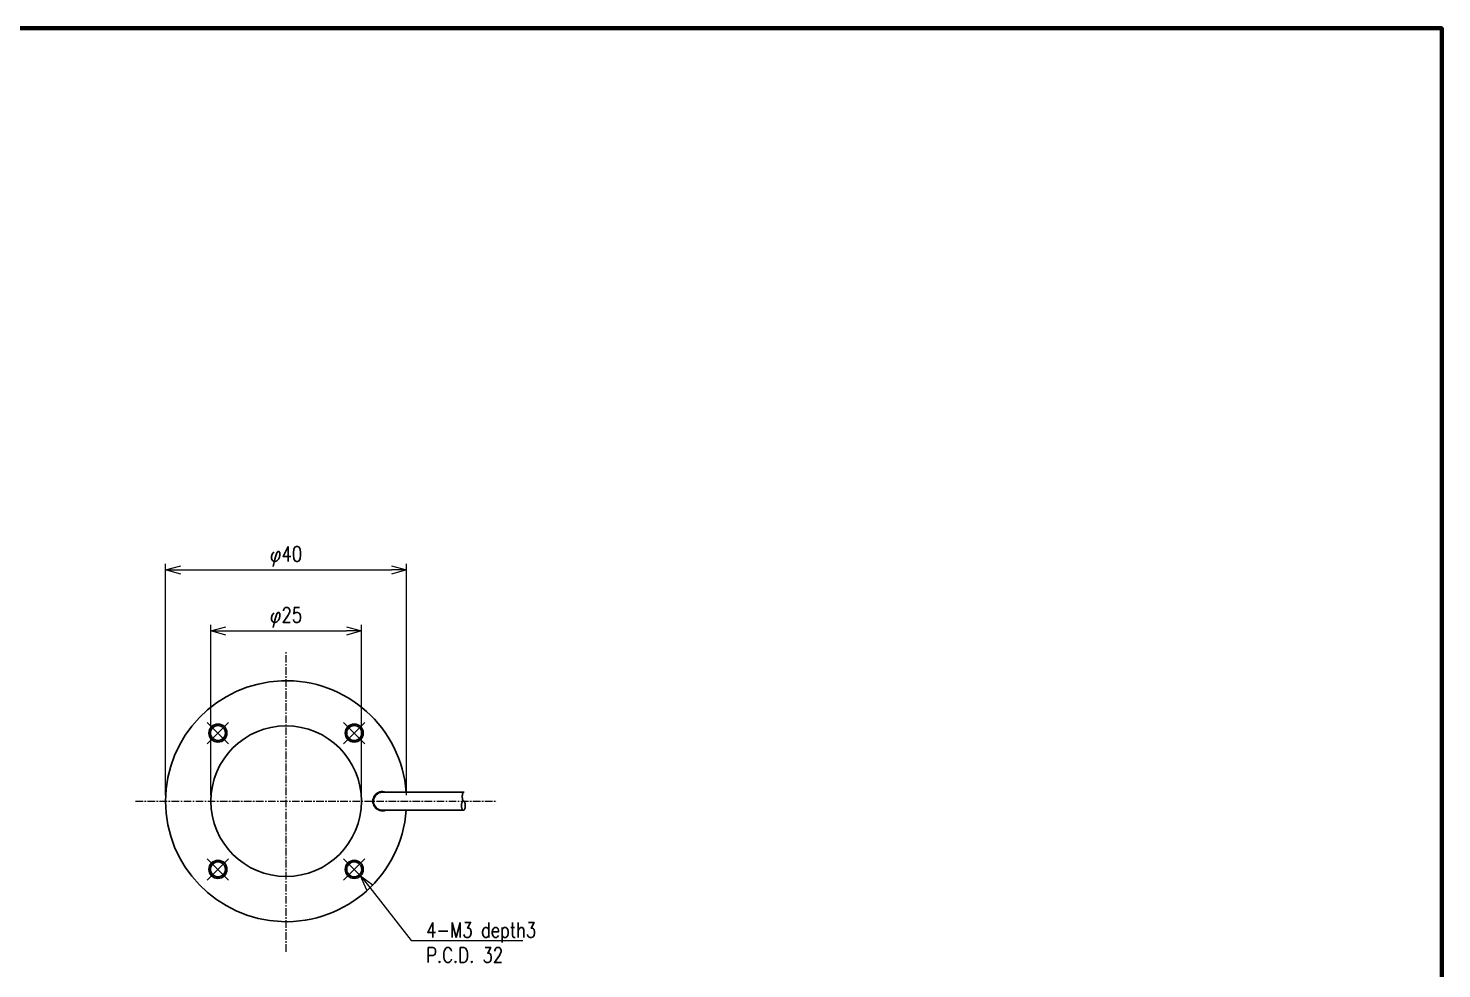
# Model space of a CAD drawing. Header units: millimetres. Extents: x 4 to 387, y 0 to 281.
# Drawn here: x 152.4 to 387, y 124.9 to 281 of the extents above; entities that cross this region are included whole.
import ezdxf
from ezdxf import colors
from ezdxf.entities.mleader import LeaderData, LeaderLine
from ezdxf.math import Vec2, Vec3

# ---------------------------------------------------------------- set-up
doc = ezdxf.new("R2010")
doc.units = ezdxf.units.MM
doc.linetypes.add('CENTER', pattern=[2, 1.25, -0.25, 0.25, -0.25])
doc.layers.get('0').update_dxf_attribs({"lineweight": 30})
doc.layers.get('Defpoints').update_dxf_attribs({"lineweight": 9})
for name, color, linetype, lineweight in [('2KD_寸法１', 7, 'Continuous', 15), ('2KD_寸法１ @ 1', 7, 'Continuous', 15), ('AUX', 7, 'Continuous', 40)]:
    doc.layers.add(name, color=color, linetype=linetype, lineweight=lineweight)
doc.styles.get("Standard").update_dxf_attribs({"font": 'simplex.shx', "width": 0.8, "bigfont": 'extfont.shx'})
doc.dimstyles.new('KD-STD', dxfattribs={"dimscale": 0, "dimtxt": 2.5, "dimasz": 2.5, "dimexe": 1, "dimexo": 1, "dimgap": 1, "dimtad": 1, "dimdsep": 46, "dimtxsty": 'Standard', "dimblk": 'OPEN30', "dimcen": 0, "dimadec": 0, "dimazin": 0, "dimtfac": 1, "dimtmove": 0, "dimatfit": 3, "dimldrblk": 'OPEN30', "dimfxl": 1, "dimtfill": 1, "dimtolj": 1, "dimtzin": 0, "dimlwd": 15, "dimlwe": 15, "dimarcsym": 0})

# ---------------------------------------------------------------- blocks, each defined once
blk = doc.blocks.new('_Open30')
at = {"lineweight": -2}
for p, q in [((-1, 0.26794919), (0, 0)), ((0, 0), (-1, -0.26794919)), ((0, 0), (-1, 0))]:
    blk.add_line(p, q, dxfattribs=at)
blk = doc.blocks.new('*D47')
at = {"layer": '2KD_寸法１', "color": 0, "lineweight": 15}
for p, q in [((182.662947067444, 153.6955583526644), (182.662947067444, 181.9529379504566)), ((185.162947067444, 180.9529379504566), (205.162947067444, 180.9529379504566)), ((207.662947067444, 153.6955583526644), (207.662947067444, 181.9529379504566))]:
    blk.add_line(p, q, dxfattribs=at)
at = {"layer": 'Defpoints', "color": 0}
for p in [(207.662947067444, 180.9529379504566), (182.662947067444, 152.6955583526644), (207.662947067444, 152.6955583526644)]:
    blk.add_point(p, dxfattribs=at)
at = {"layer": '2KD_寸法１', "color": 0, "lineweight": 15, "xscale": 2.5, "yscale": 2.5, "zscale": 2.5, "rotation": 180}
blk.add_blockref('_Open30', (182.662947067444, 180.9529379504566), dxfattribs=at)
at = {"layer": '2KD_寸法１', "color": 0, "lineweight": 15, "xscale": 2.5, "yscale": 2.5, "zscale": 2.5}
blk.add_blockref('_Open30', (207.662947067444, 180.9529379504566), dxfattribs=at)
at = {"layer": '2KD_寸法１', "color": 0, "insert": (195.162947067444, 183.2029379504566), "char_height": 2.5, "attachment_point": 5, "bg_fill": 3, "box_fill_scale": 1.1, "bg_fill_color": 9, "bg_fill_true_color": 13158600, "bg_fill_transparency": 4391398}
blk.add_mtext('\\A1;φ25', dxfattribs=at)
blk = doc.blocks.new('*D48')
at = {"layer": '2KD_寸法１', "color": 0, "lineweight": 15}
for p, q in [((175.162947067444, 153.6955583526644), (175.162947067444, 192.0770645538892)), ((177.662947067444, 191.0770645538892), (212.662947067444, 191.0770645538892)), ((215.162947067444, 153.6955583526647), (215.162947067444, 192.0770645538892))]:
    blk.add_line(p, q, dxfattribs=at)
at = {"layer": 'Defpoints', "color": 0}
for p in [(215.162947067444, 191.0770645538892), (175.162947067444, 152.6955583526644), (215.162947067444, 152.6955583526647)]:
    blk.add_point(p, dxfattribs=at)
at = {"layer": '2KD_寸法１', "color": 0, "lineweight": 15, "xscale": 2.5, "yscale": 2.5, "zscale": 2.5, "rotation": 180}
blk.add_blockref('_Open30', (175.162947067444, 191.0770645538892), dxfattribs=at)
at = {"layer": '2KD_寸法１', "color": 0, "lineweight": 15, "xscale": 2.5, "yscale": 2.5, "zscale": 2.5}
blk.add_blockref('_Open30', (215.162947067444, 191.0770645538892), dxfattribs=at)
at = {"layer": '2KD_寸法１', "color": 0, "insert": (195.162947067444, 193.3270645538892), "char_height": 2.5, "attachment_point": 5, "bg_fill": 3, "box_fill_scale": 1.1, "bg_fill_color": 9, "bg_fill_true_color": 13158600, "bg_fill_transparency": 4391418}
blk.add_mtext('\\A1;φ40', dxfattribs=at)
blk = doc.blocks.new('A$C75633F38')
at = {"ltscale": 0.1}
for p, q in [((-13.08147545195112, 9.545941546018412), (-9.545941546018351, 13.08147545195118)), ((-13.08147545195112, 13.08147545195112), (-9.545941546018351, 9.545941546018412)), ((9.545941546018412, 13.08147545195101), (13.08147545195112, 9.545941546018241)), ((13.08147545195118, 13.08147545195095), (9.545941546018412, 9.545941546018241)), ((-9.545941546018241, -13.08147545195106), (-13.08147545195095, -9.545941546018351)), ((-13.08147545195101, -13.08147545195106), (-9.545941546018241, -9.545941546018351)), ((13.08147545195123, -9.545941546018351), (9.545941546018465, -13.08147545195112)), ((13.08147545195123, -13.08147545195106), (9.545941546018465, -9.545941546018351))]:
    blk.add_line(p, q, dxfattribs=at)
for p, q in [((29.54367067517774, 1.5), (16, 1.5)), ((29.54367067517774, -1.5), (16, -1.5))]:
    blk.add_line(p, q)
for points in [[(29.49367067518199, -1.5), (29.45877067517597, -1.497200012207031), (29.42417067517698, -1.488600015640258), (29.39017067517733, -1.474499940872189), (29.35687067518183, -1.454800009727478), (29.3246706751803, -1.429700016975399), (29.29367067517762, -1.399500012397765), (29.26427067517824, -1.364400029182375), (29.23657067517951, -1.32449996471405), (29.21087067518124, -1.280300021171569), (29.18727067518074, -1.23210000991821), (29.16597067518046, -1.180099964141787), (29.14727067517981, -1.125), (29.13117067517914, -1.066900014877262), (29.11777067517579, -1.006500005722045), (29.107270675179, -0.944100022315979), (29.09977067517934, -0.8803000450133707), (29.09517067517914, -0.8154000043869019), (29.09367067518047, -0.75), (29.09517067517914, -0.6845999956130981), (29.09977067517934, -0.6196999549865723), (29.107270675179, -0.555899977684021), (29.11777067517579, -0.4934999942778975), (29.13117067517914, -0.4330999851226808), (29.14727067517981, -0.375), (29.16597067518046, -0.3199000358581543), (29.18727067518074, -0.2678999900817871), (29.21087067518124, -0.2196999788283733), (29.23657067517951, -0.1755000352858929), (29.26427067517824, -0.1355999708175659), (29.29367067517762, -0.100499987602177), (29.3246706751803, -0.0702999830245972), (29.35687067518183, -0.045199990272522), (29.39017067517733, -0.0255000591277508), (29.42417067517698, -0.0113999843596844), (29.45877067517597, -0.0027999877929688), (29.49367067518199, 0)], [(29.49367067518199, 0), (29.45027067517975, 0.0113999843597412), (29.408170675181, 0.045199990272522), (29.36867067518193, 0.1004999876022339), (29.33297067518174, 0.1754000186920166), (29.30217067518129, 0.2678999900817871), (29.27717067517983, 0.375), (29.25877067517895, 0.4934999942779541), (29.24747067518064, 0.6196999549866291), (29.24367067518199, 0.75), (29.24747067518064, 0.8802000284194946), (29.25877067517895, 1.00650000572193), (29.27717067517983, 1.125), (29.30217067518129, 1.23210000991821), (29.33297067518174, 1.324499964714106), (29.36867067518193, 1.399500012397822), (29.408170675181, 1.454699993133429), (29.45027067517975, 1.488600015640258), (29.49367067518199, 1.5)], [(29.49367067518199, 0), (29.53707067517701, -0.0113999843596844), (29.57917067517582, -0.0453000068665688), (29.61867067518193, -0.100499987602177), (29.65437067518247, -0.1755000352858929), (29.68517067517565, -0.2678999900817871), (29.71017067517698, -0.375), (29.72857067517793, -0.4934999942778975), (29.73987067517612, -0.6197999715805054), (29.74367067518199, -0.75), (29.73987067517612, -0.8803000450133707), (29.72857067517793, -1.006500005722045), (29.71017067517698, -1.125), (29.68517067517565, -1.23210000991821), (29.65437067518247, -1.32459998130798), (29.61867067518193, -1.399500012397765), (29.57917067517582, -1.454800009727478), (29.53707067517701, -1.488600015640258), (29.49367067518199, -1.5)]]:
    blk.add_lwpolyline(points)
for centre, radius in [((-11.31370849898474, 11.31370849898479), 1.5), ((-11.31370849898474, 11.31370849898479), 1.25), ((0, 0), 12.49999999999997), ((11.31370849898479, 11.31370849898462), 1.5), ((11.31370849898479, 11.31370849898462), 1.25), ((-11.31370849898462, -11.31370849898474), 1.5), ((-11.31370849898462, -11.31370849898474), 1.25), ((11.31370849898485, -11.31370849898474), 1.5), ((11.31370849898485, -11.31370849898474), 1.25)]:
    blk.add_circle(centre, radius)
for centre, radius, start, end in [((0, 0), 19.99999999999997, 4.301222304669653, 355.6987776953304), ((16, 0), 1.6, 69.63586519368354, 290.3641348063165), ((16, 0), 1.5, 90, 270)]:
    blk.add_arc(centre, radius, start, end)

msp = doc.modelspace()

# ---------------------------------------------------------------- linework, layer by layer
at = {"layer": '2KD_寸法１', "color": 2, "linetype": 'CENTER'}
msp.add_line((195.162947067444, 127.6955583526644), (195.162947067444, 177.6955583526644), dxfattribs=at)
at = {"layer": 'AUX', "lineweight": 70}
msp.add_lwpolyline([(3.999999758280865, 4.000000249163575), (386.9999997582809, 4.000000249163575), (386.9999997582809, 281.0000002491635), (3.999999758280865, 281.0000002491635)], close=True, dxfattribs=at)

# ---------------------------------------------------------------- leaders
at = {"layer": '2KD_寸法１ @ 1'}
ml = msp.add_multileader_mtext('Standard', dxfattribs=at)
ml.set_content('4-M3 depth3\\PP.C.D. 32', color=256)
ml.set_leader_properties(lineweight=15)
ml.set_arrow_properties(name='OPEN30')
ml.build(insert=Vec2(0, 0))
ml.multileader.update_dxf_attribs({"text_left_attachment_type": 6, "text_right_attachment_type": 6, "dogleg_length": 1.5, "arrow_head_size": 2.5})
ctx = ml.context
ctx.base_point, ctx.char_height, ctx.arrow_head_size, ctx.landing_gap_size, ctx.plane_origin = Vec3(217.4233854120109, 129.5743031506789), 2.5, 2.5, 1, Vec3(265.9739003332726, 116.2345746489169)
ctx.left_attachment, ctx.right_attachment = 6, 6
notes = []
notes.append((ctx, [(0, (1, 1, 0), (215.9233854120109, 129.5743031506789), (1, 0), 1.5, [(0, [(207.5373157382086, 140.3211896818999)], 0, [])])]))
ctx.mtext.insert, ctx.mtext.flow_direction = Vec3(218.4233854120109, 132.5743031506789), 5
for ctx, leaders in notes:
    for number, flags, end, landing, length, lines in leaders:
        leader = LeaderData()
        leader.index, (leader.has_last_leader_line, leader.has_dogleg_vector, leader.attachment_direction) = number, flags
        leader.last_leader_point, leader.dogleg_vector, leader.dogleg_length = Vec3(end), Vec3(landing), length
        for number, points, colour, breaks in lines:
            line = LeaderLine()
            line.index, line.vertices, line.color, line.breaks = number, Vec3.list(points), colors.encode_raw_color(colour), breaks
            leader.lines.append(line)
        ctx.leaders.append(leader)

# ---------------------------------------------------------------- next in the draw order: dimensions: what is measured, and where the dimension line sits
dim = msp.add_linear_dim(base=(207.662947067444, 180.9529379504566), p1=(182.662947067444, 152.6955583526644), p2=(207.662947067444, 152.6955583526644), text='φ<>', dimstyle='KD-STD', override={"dimscale": 1, "dimtix": 0, "dimtofl": 1, "dimtmove": 0, "dimatfit": 3, "dimtfillclr": 256}, dxfattribs=at)
dim.commit()
dim.dimension.update_dxf_attribs({"geometry": '*D47', "text_midpoint": (195.162947067444, 183.2029379504566)})

# ---------------------------------------------------------------- next in the draw order: dimensions: what is measured, and where the dimension line sits
dim = msp.add_linear_dim(base=(215.162947067444, 191.0770645538892), p1=(175.162947067444, 152.6955583526644), p2=(215.162947067444, 152.6955583526647), text='φ<>', dimstyle='KD-STD', override={"dimscale": 1, "dimtix": 0, "dimtofl": 1, "dimtmove": 0, "dimatfit": 3, "dimtfillclr": 256}, dxfattribs=at)
dim.commit()
dim.dimension.update_dxf_attribs({"geometry": '*D48', "text_midpoint": (195.162947067444, 193.3270645538892)})

# ---------------------------------------------------------------- next in the draw order: linework, layer by layer
at = {"layer": '2KD_寸法１', "color": 2, "linetype": 'CENTER'}
msp.add_line((170.162947067444, 152.6955583526644), (230.1629470674441, 152.6955583526644), dxfattribs=at)

# ---------------------------------------------------------------- next in the draw order: block references
msp.add_blockref('A$C75633F38', (195.162947067444, 152.6955583526644))

doc.saveas('drawing.dxf')
